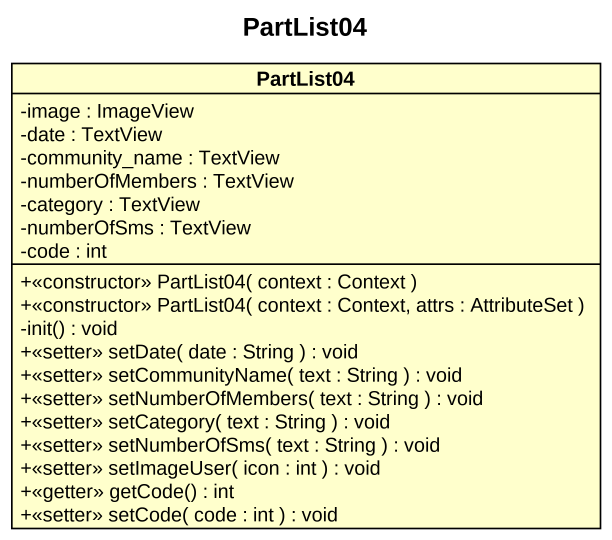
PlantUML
@startuml
title PartList04
hide circle
hide empty members
skinparam classAttributeIconSize 0
class PartList04 {
  -image : ImageView
  -date : TextView
  -community_name : TextView
  -numberOfMembers : TextView
  -category : TextView
  -numberOfSms : TextView
  -code : int
  +<<constructor>> PartList04( context : Context )
  +<<constructor>> PartList04( context : Context, attrs : AttributeSet )
  -init() : void
  +<<setter>> setDate( date : String ) : void
  +<<setter>> setCommunityName( text : String ) : void
  +<<setter>> setNumberOfMembers( text : String ) : void
  +<<setter>> setCategory( text : String ) : void
  +<<setter>> setNumberOfSms( text : String ) : void
  +<<setter>> setImageUser( icon : int ) : void
  +<<getter>> getCode() : int
  +<<setter>> setCode( code : int ) : void
}
@enduml
